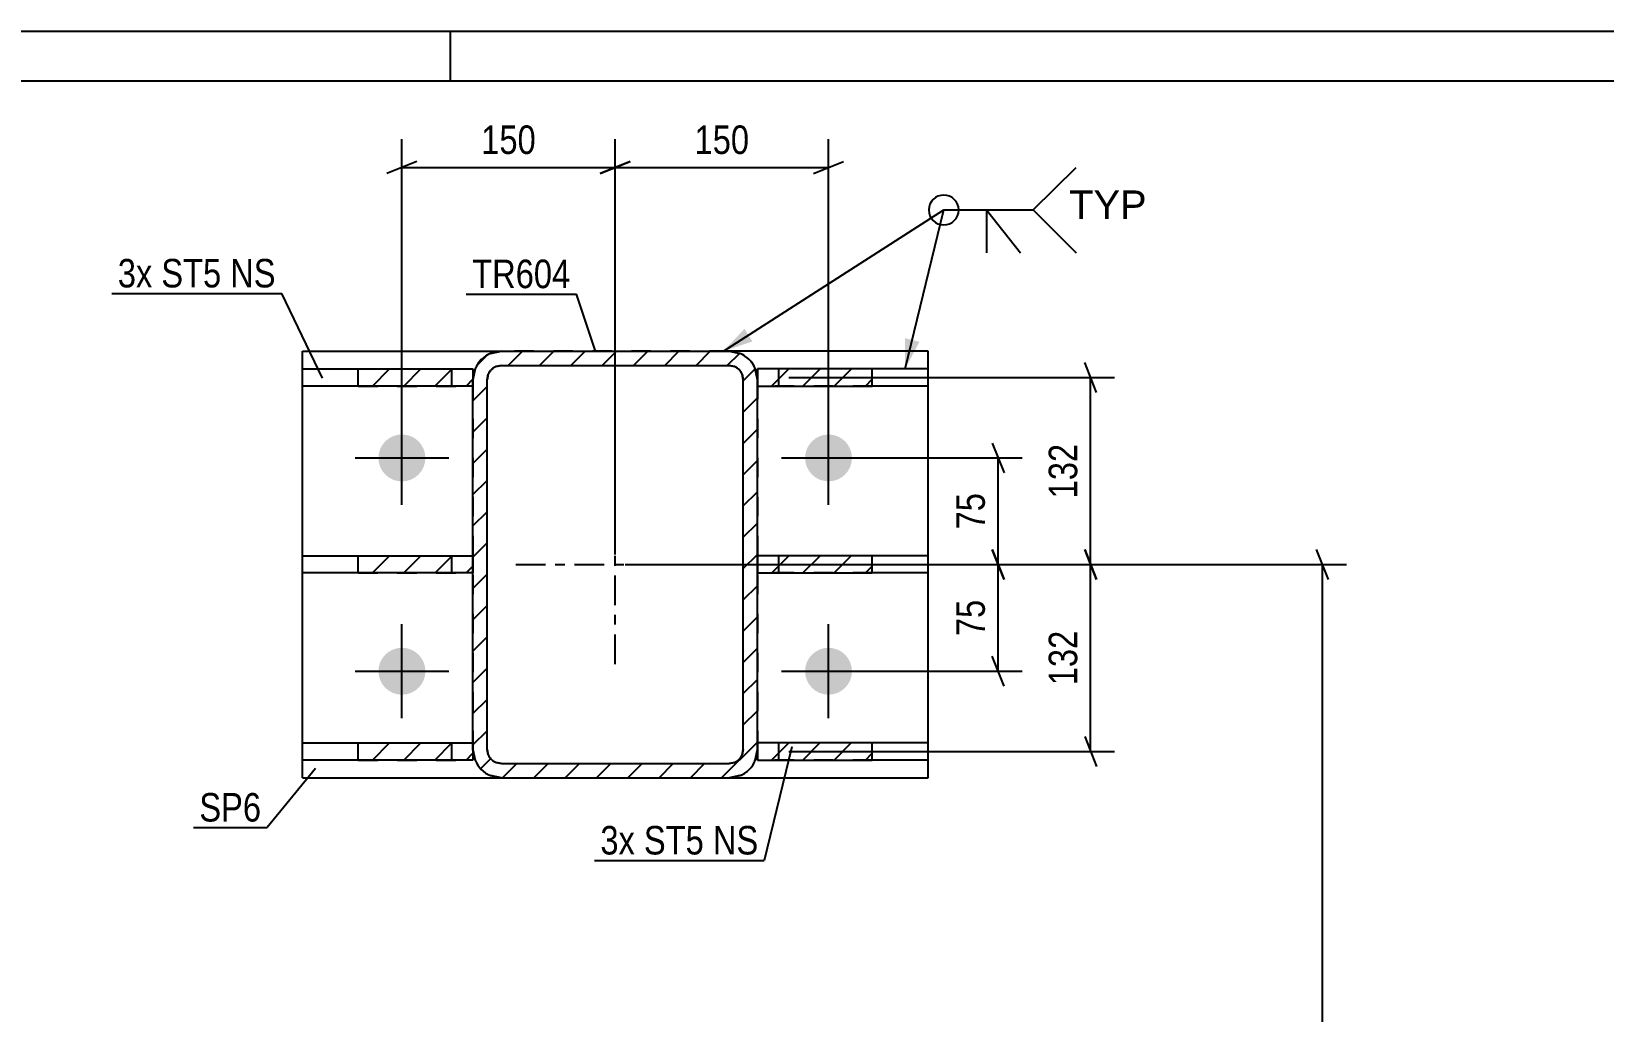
# Model space of a CAD drawing. Header units: millimetres. Extents: x 0 to 841, y 0 to 594.
# Drawn here: x 378.9 to 536.8, y 495.5 to 594 of the extents above; entities that cross this region are included whole.
import ezdxf

# ---------------------------------------------------------------- set-up
doc = ezdxf.new("R2010")
doc.units = ezdxf.units.MM
doc.linetypes.add('DXK_LINE_DOT2', pattern=[3.9198, 1.9599, -1.9599])
doc.linetypes.add('DXK_LINE_DOT3', pattern=[5.9187, 2.979, -0.9799, 0.9799, -0.9799])
doc.styles.add('Arial', font='ARIAL.TTF', dxfattribs={"height": 0.2})
doc.styles.add('Arial Narrow', font='ARIALN.TTF', dxfattribs={"height": 0.2})

# ---------------------------------------------------------------- blocks, each defined once
blk = doc.blocks.new('Unknown-761548517-1132')
at = {"color": 5, "linetype": 'Continuous'}
for p, q in [((841, 594), (0, 594)), ((421, 589), (421, 594)), ((836, 589), (5, 589))]:
    blk.add_line(p, q, dxfattribs=at)
blk = doc.blocks.new('Part-761548517-2595 - 2444')
at = {"linetype": 'Continuous'}
h = blk.add_hatch(dxfattribs=at)
h.set_pattern_fill('', scale=0.7, style=0, pattern_type=0)
h.set_pattern_definition([(45, (411.7256, 541.3), (-1.57154, 1.57154), [])])
h.paths.add_polyline_path([(423.26, 541.3), (411.73, 541.3), (411.73, 539.59), (423.26, 539.59)])
at = {"color": 2, "linetype": 'Continuous'}
for p, q in [((406.12, 541.3), (411.73, 541.3)), ((406.12, 539.59), (406.12, 541.3)), ((411.73, 541.3), (423.26, 541.3)), ((411.73, 539.59), (411.73, 541.3)), ((423.26, 541.3), (423.26, 539.59)), ((411.73, 539.59), (406.12, 539.59)), ((423.26, 539.59), (411.73, 539.59))]:
    blk.add_line(p, q, dxfattribs=at)
at = {"color": 7, "linetype": 'DXK_LINE_DOT2'}
for p, q in [((411.73, 541.3), (423.26, 541.3)), ((421.12, 539.59), (421.12, 541.3)), ((423.26, 541.3), (423.26, 539.59)), ((411.73, 539.59), (423.26, 539.59))]:
    blk.add_line(p, q, dxfattribs=at)
blk = doc.blocks.new('Part-761548517-2463 - 2444')
at = {"color": 2, "linetype": 'Continuous'}
for p, q in [((406.12, 519.01), (406.12, 561.87)), ((406.12, 561.87), (426.12, 561.87)), ((468.98, 561.87), (448.98, 561.87)), ((468.98, 519.01), (468.98, 561.87)), ((406.12, 519.01), (426.12, 519.01)), ((448.98, 519.01), (468.98, 519.01))]:
    blk.add_line(p, q, dxfattribs=at)
at = {"color": 7, "linetype": 'DXK_LINE_DOT2'}
for p, q in [((448.98, 561.87), (426.12, 561.87)), ((426.12, 519.01), (448.98, 519.01))]:
    blk.add_line(p, q, dxfattribs=at)
blk = doc.blocks.new('Part-761548517-2554 - 2444')
at = {"linetype": 'Continuous'}
h = blk.add_hatch(dxfattribs=at)
h.set_pattern_fill('', scale=0.7, style=0, pattern_type=0)
h.set_pattern_definition([(45, (451.6166, 560.1034), (-1.57154, 1.57154), [])])
h.paths.add_polyline_path([(451.83, 559.01), (451.62, 560.1), (451, 561.03), (450.07, 561.65), (448.98, 561.87), (426.12, 561.87), (425.03, 561.65), (424.1, 561.03), (423.48, 560.1), (423.26, 559.01), (423.26, 521.87), (423.48, 520.77), (424.1, 519.85), (425.03, 519.23), (426.12, 519.01), (448.98, 519.01), (450.07, 519.23), (451, 519.85), (451.62, 520.77), (451.83, 521.87)])
h.paths.add_polyline_path([(450.3, 521.32), (449.99, 520.86), (449.52, 520.55), (448.98, 520.44), (426.12, 520.44), (425.57, 520.55), (425.11, 520.86), (424.8, 521.32), (424.69, 521.87), (424.69, 559.01), (424.8, 559.56), (425.11, 560.02), (425.57, 560.33), (426.12, 560.44), (448.98, 560.44), (449.52, 560.33), (449.99, 560.02), (450.3, 559.56), (450.41, 559.01), (450.41, 521.87)])
at = {"color": 7, "linetype": 'DXK_LINE_DOT2'}
for p, q in [((425.03, 561.65), (426.12, 561.87)), ((426.12, 561.87), (448.98, 561.87)), ((448.98, 561.87), (450.07, 561.65)), ((423.26, 559.01), (423.48, 560.1)), ((424.8, 559.56), (424.69, 559.01)), ((426.12, 560.44), (425.57, 560.33)), ((426.12, 560.44), (448.98, 560.44)), ((449.52, 560.33), (448.98, 560.44)), ((450.41, 559.01), (450.3, 559.56)), ((451.62, 560.1), (451.83, 559.01)), ((423.26, 559.01), (423.26, 521.87)), ((424.69, 521.87), (424.69, 559.01)), ((450.41, 521.87), (450.41, 559.01)), ((451.83, 559.01), (451.83, 521.87)), ((423.48, 520.77), (423.26, 521.87)), ((424.69, 521.87), (424.8, 521.32)), ((450.3, 521.32), (450.41, 521.87)), ((451.83, 521.87), (451.62, 520.77)), ((425.57, 520.55), (426.12, 520.44)), ((426.12, 520.44), (448.98, 520.44)), ((448.98, 520.44), (449.52, 520.55)), ((426.12, 519.01), (425.03, 519.23)), ((426.12, 519.01), (448.98, 519.01)), ((450.07, 519.23), (448.98, 519.01))]:
    blk.add_line(p, q, dxfattribs=at)
at = {"color": 2, "linetype": 'Continuous'}
for p, q in [((426.12, 561.87), (425.03, 561.65)), ((426.12, 561.87), (448.98, 561.87)), ((450.07, 561.65), (448.98, 561.87)), ((423.48, 560.1), (423.26, 559.01)), ((424.69, 559.01), (424.8, 559.56)), ((425.57, 560.33), (426.12, 560.44)), ((426.12, 560.44), (448.98, 560.44)), ((448.98, 560.44), (449.52, 560.33)), ((450.3, 559.56), (450.41, 559.01)), ((451.83, 559.01), (451.62, 560.1)), ((423.26, 521.87), (423.26, 559.01)), ((424.69, 521.87), (424.69, 559.01)), ((450.41, 521.87), (450.41, 559.01)), ((451.83, 521.87), (451.83, 559.01)), ((423.26, 521.87), (423.48, 520.77)), ((424.8, 521.32), (424.69, 521.87)), ((450.41, 521.87), (450.3, 521.32)), ((451.62, 520.77), (451.83, 521.87)), ((426.12, 520.44), (425.57, 520.55)), ((426.12, 520.44), (448.98, 520.44)), ((449.52, 520.55), (448.98, 520.44)), ((425.03, 519.23), (426.12, 519.01)), ((426.12, 519.01), (448.98, 519.01)), ((448.98, 519.01), (450.07, 519.23))]:
    blk.add_line(p, q, dxfattribs=at)
at = {"color": 7, "linetype": 'DXK_LINE_DOT3'}
for p, q in [((437.55, 530.44), (437.55, 550.44)), ((427.55, 540.44), (447.55, 540.44))]:
    blk.add_line(p, q, dxfattribs=at)
at = {"color": 7, "linetype": 'DXK_LINE_DOT2'}
for centre, radius, start, end in [((426.12, 559.01), 2.86, 112.5, 157.5), ((448.98, 559.01), 2.86, 22.5, 67.5), ((426.12, 559.01), 1.43, 112.5, 157.5), ((448.98, 559.01), 1.43, 22.5, 67.5), ((426.12, 521.87), 1.43, 202.5, 247.5), ((448.98, 521.87), 1.43, 292.5, 337.5), ((426.12, 521.87), 2.86, 202.5, 247.5), ((448.98, 521.87), 2.86, 292.5, 337.5)]:
    blk.add_arc(centre, radius, start, end, dxfattribs=at)
at = {"color": 2, "linetype": 'Continuous'}
for centre, radius, start, end in [((426.12, 559.01), 2.86, 112.5, 157.5), ((448.98, 559.01), 2.86, 22.5, 67.5), ((426.12, 559.01), 1.43, 112.5, 157.5), ((448.98, 559.01), 1.43, 22.5, 67.5), ((426.12, 521.87), 1.43, 202.5, 247.5), ((448.98, 521.87), 1.43, 292.5, 337.5), ((426.12, 521.87), 2.86, 202.5, 247.5), ((448.98, 521.87), 2.86, 292.5, 337.5)]:
    blk.add_arc(centre, radius, start, end, dxfattribs=at)
blk = doc.blocks.new('Part-761548517-2590 - 2444')
at = {"linetype": 'Continuous'}
h = blk.add_hatch(dxfattribs=at)
h.set_pattern_fill('', scale=0.7, style=0, pattern_type=0)
h.set_pattern_definition([(45, (411.7256, 560.0856), (-1.57154, 1.57154), [])])
h.paths.add_polyline_path([(423.26, 560.09), (411.73, 560.09), (411.73, 558.37), (423.26, 558.37)])
at = {"color": 2, "linetype": 'Continuous'}
for p, q in [((406.12, 560.09), (411.73, 560.09)), ((406.12, 558.37), (406.12, 560.09)), ((411.73, 560.09), (423.26, 560.09)), ((411.73, 558.37), (411.73, 560.09)), ((423.26, 560.09), (423.26, 558.37)), ((411.73, 558.37), (406.12, 558.37)), ((423.26, 558.37), (411.73, 558.37))]:
    blk.add_line(p, q, dxfattribs=at)
at = {"color": 7, "linetype": 'DXK_LINE_DOT2'}
for p, q in [((411.73, 560.09), (423.26, 560.09)), ((421.12, 558.37), (421.12, 560.09)), ((423.26, 560.09), (423.26, 558.37)), ((411.73, 558.37), (423.26, 558.37))]:
    blk.add_line(p, q, dxfattribs=at)
blk = doc.blocks.new('Part-761548517-2530 - 2444')
at = {"linetype": 'Continuous'}
h = blk.add_hatch(dxfattribs=at)
h.set_pattern_fill('', scale=0.7, style=0, pattern_type=0)
h.set_pattern_definition([(45, (451.834, 541.3), (-1.57154, 1.57154), [])])
h.paths.add_polyline_path([(463.37, 541.3), (451.83, 541.3), (451.83, 539.59), (463.37, 539.59)])
at = {"color": 7, "linetype": 'DXK_LINE_DOT2'}
for p, q in [((451.83, 539.59), (451.83, 541.3)), ((463.37, 541.3), (451.83, 541.3)), ((453.98, 539.59), (453.98, 541.3)), ((463.37, 539.59), (451.83, 539.59))]:
    blk.add_line(p, q, dxfattribs=at)
at = {"color": 2, "linetype": 'Continuous'}
for p, q in [((463.37, 541.3), (451.83, 541.3)), ((451.83, 541.3), (451.83, 539.59)), ((468.98, 541.3), (463.37, 541.3)), ((463.37, 539.59), (463.37, 541.3)), ((468.98, 539.59), (468.98, 541.3)), ((451.83, 539.59), (463.37, 539.59)), ((468.98, 539.59), (463.37, 539.59))]:
    blk.add_line(p, q, dxfattribs=at)
blk = doc.blocks.new('Bolt-761548517-2543 - 2444')
at = {"linetype": 'Continuous'}
for points in [[(413.76, 551.15, -1), (418.48, 551.15, -1)], [(456.62, 551.15, -1), (461.33, 551.15, -1)], [(413.76, 529.72, -1), (418.48, 529.72, -1)], [(456.62, 529.72, -1), (461.33, 529.72, -1)]]:
    blk.add_hatch(color=1, dxfattribs=at).paths.add_polyline_path(points)
at = {"color": 1, "linetype": 'Continuous'}
for p, q in [((416.12, 546.44), (416.12, 555.87)), ((458.98, 546.44), (458.98, 555.87)), ((411.41, 551.15), (420.83, 551.15)), ((454.26, 551.15), (463.69, 551.15)), ((416.12, 525.01), (416.12, 534.44)), ((458.98, 525.01), (458.98, 534.44)), ((411.41, 529.72), (420.83, 529.72)), ((454.26, 529.72), (463.69, 529.72))]:
    blk.add_line(p, q, dxfattribs=at)
blk = doc.blocks.new('Part-761548517-2585 - 2444')
at = {"linetype": 'Continuous'}
h = blk.add_hatch(dxfattribs=at)
h.set_pattern_fill('', scale=0.7, style=0, pattern_type=0)
h.set_pattern_definition([(45, (411.7256, 522.5142), (-1.57154, 1.57154), [])])
h.paths.add_polyline_path([(423.26, 522.51), (411.73, 522.51), (411.73, 520.8), (423.26, 520.8)])
at = {"color": 2, "linetype": 'Continuous'}
for p, q in [((406.12, 522.51), (411.73, 522.51)), ((406.12, 520.8), (406.12, 522.51)), ((411.73, 522.51), (423.26, 522.51)), ((411.73, 520.8), (411.73, 522.51)), ((423.26, 522.51), (423.26, 520.8)), ((411.73, 520.8), (406.12, 520.8)), ((423.26, 520.8), (411.73, 520.8))]:
    blk.add_line(p, q, dxfattribs=at)
at = {"color": 7, "linetype": 'DXK_LINE_DOT2'}
for p, q in [((411.73, 522.51), (423.26, 522.51)), ((421.12, 520.8), (421.12, 522.51)), ((423.26, 522.51), (423.26, 520.8)), ((411.73, 520.8), (423.26, 520.8))]:
    blk.add_line(p, q, dxfattribs=at)
blk = doc.blocks.new('Part-761548517-2600 - 2444')
at = {"linetype": 'Continuous'}
h = blk.add_hatch(dxfattribs=at)
h.set_pattern_fill('', scale=0.7, style=0, pattern_type=0)
h.set_pattern_definition([(45, (451.834, 522.5142), (-1.57154, 1.57154), [])])
h.paths.add_polyline_path([(463.37, 522.51), (451.83, 522.51), (451.83, 520.8), (463.37, 520.8)])
at = {"color": 7, "linetype": 'DXK_LINE_DOT2'}
for p, q in [((451.83, 520.8), (451.83, 522.51)), ((463.37, 522.51), (451.83, 522.51)), ((453.98, 520.8), (453.98, 522.51)), ((463.37, 520.8), (451.83, 520.8))]:
    blk.add_line(p, q, dxfattribs=at)
at = {"color": 2, "linetype": 'Continuous'}
for p, q in [((463.37, 522.51), (451.83, 522.51)), ((451.83, 522.51), (451.83, 520.8)), ((468.98, 522.51), (463.37, 522.51)), ((463.37, 520.8), (463.37, 522.51)), ((468.98, 520.8), (468.98, 522.51)), ((451.83, 520.8), (463.37, 520.8)), ((468.98, 520.8), (463.37, 520.8))]:
    blk.add_line(p, q, dxfattribs=at)
blk = doc.blocks.new('Part-761548517-2605 - 2444')
at = {"linetype": 'Continuous'}
h = blk.add_hatch(dxfattribs=at)
h.set_pattern_fill('', scale=0.7, style=0, pattern_type=0)
h.set_pattern_definition([(45, (451.834, 560.0856), (-1.57154, 1.57154), [])])
h.paths.add_polyline_path([(463.37, 560.09), (451.83, 560.09), (451.83, 558.37), (463.37, 558.37)])
at = {"color": 7, "linetype": 'DXK_LINE_DOT2'}
for p, q in [((451.83, 558.37), (451.83, 560.09)), ((463.37, 560.09), (451.83, 560.09)), ((453.98, 558.37), (453.98, 560.09)), ((463.37, 558.37), (451.83, 558.37))]:
    blk.add_line(p, q, dxfattribs=at)
at = {"color": 2, "linetype": 'Continuous'}
for p, q in [((463.37, 560.09), (451.83, 560.09)), ((451.83, 560.09), (451.83, 558.37)), ((468.98, 560.09), (463.37, 560.09)), ((463.37, 558.37), (463.37, 560.09)), ((468.98, 558.37), (468.98, 560.09)), ((451.83, 558.37), (463.37, 558.37)), ((468.98, 558.37), (463.37, 558.37))]:
    blk.add_line(p, q, dxfattribs=at)
blk = doc.blocks.new('StraightDimension-761548517-2877 - 2444')
at = {"color": 7, "linetype": 'Continuous'}
for p, q in [((475.43, 552.65), (476.63, 549.65)), ((459.98, 551.15), (478.43, 551.15)), ((476.03, 540.44), (476.03, 551.15)), ((476.63, 538.94), (475.43, 541.94)), ((438.55, 540.44), (478.43, 540.44))]:
    blk.add_line(p, q, dxfattribs=at)
at = {"color": 0}
blk.add_wipeout([(475.28, 548.22), (471.08, 548.22), (471.08, 543.37), (475.28, 543.37)], dxfattribs=at)
at = {"color": 3, "style": 'Arial Narrow'}
blk.add_text('75', height=2.863, rotation=90.0002, dxfattribs=at).set_placement((474.68, 543.97))
blk = doc.blocks.new('StraightDimension-761548517-2863 - 2444')
at = {"color": 7, "linetype": 'Continuous'}
for p, q in [((475.43, 541.94), (476.63, 538.94)), ((438.55, 540.44), (478.43, 540.44)), ((476.03, 529.72), (476.03, 540.44)), ((476.63, 528.22), (475.43, 531.22)), ((459.98, 529.72), (478.43, 529.72))]:
    blk.add_line(p, q, dxfattribs=at)
at = {"color": 0}
blk.add_wipeout([(475.28, 537.51), (471.08, 537.51), (471.08, 532.65), (475.28, 532.65)], dxfattribs=at)
at = {"color": 3, "style": 'Arial Narrow'}
blk.add_text('75', height=2.863, rotation=90.0002, dxfattribs=at).set_placement((474.68, 533.25))
blk = doc.blocks.new('StraightDimension-761548517-2664 - 2444')
at = {"color": 7, "linetype": 'Continuous'}
for p, q in [((485.91, 557.73), (484.71, 560.73)), ((454.98, 559.23), (487.71, 559.23)), ((485.31, 540.44), (485.31, 559.23)), ((484.71, 541.94), (485.91, 538.94)), ((452.83, 540.44), (487.71, 540.44))]:
    blk.add_line(p, q, dxfattribs=at)
at = {"color": 0}
blk.add_wipeout([(484.56, 553.18), (480.36, 553.18), (480.36, 546.49), (484.56, 546.49)], dxfattribs=at)
at = {"color": 3, "style": 'Arial Narrow'}
blk.add_text('132', height=2.863, rotation=90.0002, dxfattribs=at).set_placement((483.96, 547.09))
blk = doc.blocks.new('StraightDimension-761548517-2634 - 2444')
at = {"color": 7, "linetype": 'Continuous'}
for p, q in [((509.2, 538.94), (508, 541.94)), ((438.55, 540.44), (511, 540.44)), ((508.6, 437.48), (508.6, 540.44)), ((438.55, 437.48), (511, 437.48)), ((508, 438.98), (509.2, 435.98))]:
    blk.add_line(p, q, dxfattribs=at)
at = {"color": 0}
blk.add_wipeout([(507.85, 493.22), (503.65, 493.22), (503.65, 484.7), (507.85, 484.7)], dxfattribs=at)
at = {"color": 3, "style": 'Arial Narrow'}
blk.add_text('3190', height=2.863, rotation=90.0002, dxfattribs=at).set_placement((507.25, 485.3))
blk = doc.blocks.new('StraightDimension-761548517-2657 - 2444')
at = {"color": 7, "linetype": 'Continuous'}
for p, q in [((485.91, 538.94), (484.71, 541.94)), ((452.83, 540.44), (487.71, 540.44)), ((485.31, 521.66), (485.31, 540.44)), ((484.71, 523.16), (485.91, 520.16)), ((454.98, 521.66), (487.71, 521.66))]:
    blk.add_line(p, q, dxfattribs=at)
at = {"color": 0}
blk.add_wipeout([(484.56, 534.39), (480.36, 534.39), (480.36, 527.71), (484.56, 527.71)], dxfattribs=at)
at = {"color": 3, "style": 'Arial Narrow'}
blk.add_text('132', height=2.863, rotation=90.0002, dxfattribs=at).set_placement((483.96, 528.31))
blk = doc.blocks.new('StraightDimension-761548517-2672 - 2444')
at = {"color": 7, "linetype": 'Continuous'}
for p, q in [((437.55, 541.44), (437.55, 583.19)), ((458.98, 552.15), (458.98, 583.19)), ((439.05, 580.94), (436.05, 579.74)), ((437.55, 580.34), (458.98, 580.34)), ((457.48, 579.74), (460.48, 580.94))]:
    blk.add_line(p, q, dxfattribs=at)
at = {"color": 0}
blk.add_wipeout([(451.6, 581.09), (451.6, 585.29), (444.92, 585.29), (444.92, 581.09)], dxfattribs=at)
at = {"color": 3, "style": 'Arial Narrow'}
blk.add_text('150', height=2.863, dxfattribs=at).set_placement((445.52, 581.69))
blk = doc.blocks.new('StraightDimension-761548517-2686 - 2444')
at = {"color": 7, "linetype": 'Continuous'}
for p, q in [((416.12, 552.15), (416.12, 583.19)), ((437.55, 541.44), (437.55, 583.19)), ((417.62, 580.94), (414.62, 579.74)), ((416.12, 580.34), (437.55, 580.34)), ((436.05, 579.74), (439.05, 580.94))]:
    blk.add_line(p, q, dxfattribs=at)
at = {"color": 0}
blk.add_wipeout([(430.18, 581.09), (430.18, 585.29), (423.49, 585.29), (423.49, 581.09)], dxfattribs=at)
at = {"color": 3, "style": 'Arial Narrow'}
blk.add_text('150', height=2.863, dxfattribs=at).set_placement((424.09, 581.69))
blk = doc.blocks.new('Mark-761548517-2459 - 2444')
at = {"color": 0}
blk.add_wipeout([(401.98, 514.62), (401.98, 517.62), (395.77, 517.62), (395.77, 514.62)], dxfattribs=at)
blk.add_wipeout([(401.98, 514.62), (401.98, 517.62), (395.77, 517.62), (395.77, 514.62)], dxfattribs=at)
at = {"color": 30, "linetype": 'Continuous'}
for p in [(407.45, 519.94), (395.17, 514.02)]:
    blk.add_line(p, (402.58, 514.02), dxfattribs=at)
at = {"color": 3, "style": 'Arial Narrow'}
blk.add_text('SP6', height=2.863, dxfattribs=at).set_placement((395.77, 514.62))
blk = doc.blocks.new('Mark-761548517-2550 - 2444')
at = {"color": 0}
blk.add_wipeout([(433.05, 568.21), (433.05, 571.21), (423.18, 571.21), (423.18, 568.21)], dxfattribs=at)
blk.add_wipeout([(433.05, 568.21), (433.05, 571.21), (423.18, 571.21), (423.18, 568.21)], dxfattribs=at)
at = {"color": 30, "linetype": 'Continuous'}
for p in [(422.58, 567.61), (435.56, 561.87)]:
    blk.add_line(p, (433.65, 567.61), dxfattribs=at)
at = {"color": 3, "style": 'Arial Narrow'}
blk.add_text('TR604', height=2.863, dxfattribs=at).set_placement((423.18, 568.21))
blk = doc.blocks.new('MarkSet-761548517-3026 - 2444')
at = {"color": 0}
for points in [[(391.05, 568.28), (391.05, 571.28), (387.58, 571.28), (387.58, 568.28)], [(397.97, 568.28), (397.97, 571.28), (391.95, 571.28), (391.95, 568.28)], [(403.44, 568.28), (403.44, 571.28), (398.87, 571.28), (398.87, 568.28)]]:
    blk.add_wipeout(points, dxfattribs=at)
for points in [[(391.05, 568.28), (391.05, 571.28), (387.58, 571.28), (387.58, 568.28)], [(397.97, 568.28), (397.97, 571.28), (391.95, 571.28), (391.95, 568.28)], [(403.44, 568.28), (403.44, 571.28), (398.87, 571.28), (398.87, 568.28)]]:
    blk.add_wipeout(points, dxfattribs=at)
at = {"color": 30, "linetype": 'Continuous'}
for p in [(386.98, 567.68), (408.13, 559.15)]:
    blk.add_line(p, (404.04, 567.68), dxfattribs=at)
at = {"color": 3, "style": 'Arial Narrow'}
for s, p in [('3x', (387.58, 568.28)), ('ST5', (391.95, 568.28)), ('NS', (398.87, 568.28))]:
    blk.add_text(s, height=2.863, dxfattribs=at).set_placement(p)
blk = doc.blocks.new('MarkSet-761548517-3019 - 2444')
at = {"color": 0}
for points in [[(439.53, 511.31), (439.53, 514.31), (436.06, 514.31), (436.06, 511.31)], [(446.46, 511.31), (446.46, 514.31), (440.43, 514.31), (440.43, 511.31)], [(451.92, 511.31), (451.92, 514.31), (447.36, 514.31), (447.36, 511.31)]]:
    blk.add_wipeout(points, dxfattribs=at)
for points in [[(439.53, 511.31), (439.53, 514.31), (436.06, 514.31), (436.06, 511.31)], [(446.46, 511.31), (446.46, 514.31), (440.43, 514.31), (440.43, 511.31)], [(451.92, 511.31), (451.92, 514.31), (447.36, 514.31), (447.36, 511.31)]]:
    blk.add_wipeout(points, dxfattribs=at)
at = {"color": 30, "linetype": 'Continuous'}
for p in [(455.3, 522.13), (435.46, 510.71)]:
    blk.add_line(p, (452.52, 510.71), dxfattribs=at)
at = {"color": 3, "style": 'Arial Narrow'}
for s, p in [('3x', (436.06, 511.31)), ('ST5', (440.43, 511.31)), ('NS', (447.36, 511.31))]:
    blk.add_text(s, height=2.863, dxfattribs=at).set_placement(p)
blk = doc.blocks.new('WeldMark-761548517-2891 - 2444')
at = {"linetype": 'Continuous'}
for points in [[(451.34, 562.85), (448.41, 561.87), (450.53, 564.12)], [(468.11, 562.82), (466.67, 560.09), (466.65, 563.18)]]:
    blk.add_hatch(color=30, dxfattribs=at).paths.add_polyline_path(points)
at = {"color": 30, "linetype": 'Continuous'}
for p, q in [((448.41, 561.87), (470.55, 576.06)), ((466.67, 560.09), (470.55, 576.06)), ((470.55, 576.06), (479.55, 576.06))]:
    blk.add_line(p, q, dxfattribs=at)
at = {"color": 3, "linetype": 'Continuous'}
for q in [(478.26, 571.77), (474.84, 571.77)]:
    blk.add_line((474.84, 576.06), q, dxfattribs=at)
for start, end in [(90, 270), (270, 90)]:
    blk.add_arc((470.55, 576.06), 1.5, start, end, dxfattribs=at)
at = {"color": 0, "linetype": 'Continuous'}
blk.add_wipeout([(490.93, 575.16), (490.93, 578.16), (483.15, 578.16), (483.15, 575.16)], dxfattribs=at)
blk.add_wipeout([(490.93, 575.16), (490.93, 578.16), (483.15, 578.16), (483.15, 575.16)], dxfattribs=at)
at = {"color": 3, "linetype": 'Continuous'}
for q in [(483.84, 580.34), (483.84, 571.77)]:
    blk.add_line((479.55, 576.06), q, dxfattribs=at)
at = {"color": 3, "linetype": 'Continuous', "style": 'Arial'}
blk.add_text('TYP', height=2.865, dxfattribs=at).set_placement((483.15, 575.16))

msp = doc.modelspace()

# ---------------------------------------------------------------- block references
for name in ['Unknown-761548517-1132', 'Part-761548517-2463 - 2444', 'Part-761548517-2554 - 2444', 'Part-761548517-2590 - 2444', 'Part-761548517-2605 - 2444', 'Bolt-761548517-2543 - 2444', 'Part-761548517-2595 - 2444', 'Part-761548517-2530 - 2444', 'Part-761548517-2585 - 2444', 'Part-761548517-2600 - 2444']:
    msp.add_blockref(name, (0, 0))

# ---------------------------------------------------------------- next in the draw order: block references
for name in ['MarkSet-761548517-3026 - 2444', 'StraightDimension-761548517-2877 - 2444', 'Mark-761548517-2459 - 2444']:
    msp.add_blockref(name, (0, 0))

# ---------------------------------------------------------------- next in the draw order: block references
msp.add_blockref('StraightDimension-761548517-2863 - 2444', (0, 0))

# ---------------------------------------------------------------- next in the draw order: block references
msp.add_blockref('StraightDimension-761548517-2664 - 2444', (0, 0))

# ---------------------------------------------------------------- next in the draw order: block references
msp.add_blockref('StraightDimension-761548517-2634 - 2444', (0, 0))

# ---------------------------------------------------------------- next in the draw order: block references
msp.add_blockref('StraightDimension-761548517-2657 - 2444', (0, 0))

# ---------------------------------------------------------------- next in the draw order: block references
for name in ['StraightDimension-761548517-2672 - 2444', 'MarkSet-761548517-3019 - 2444']:
    msp.add_blockref(name, (0, 0))

# ---------------------------------------------------------------- next in the draw order: block references
for name in ['StraightDimension-761548517-2686 - 2444', 'WeldMark-761548517-2891 - 2444']:
    msp.add_blockref(name, (0, 0))

# ---------------------------------------------------------------- next in the draw order: block references
msp.add_blockref('Mark-761548517-2550 - 2444', (0, 0))

doc.saveas('drawing.dxf')
